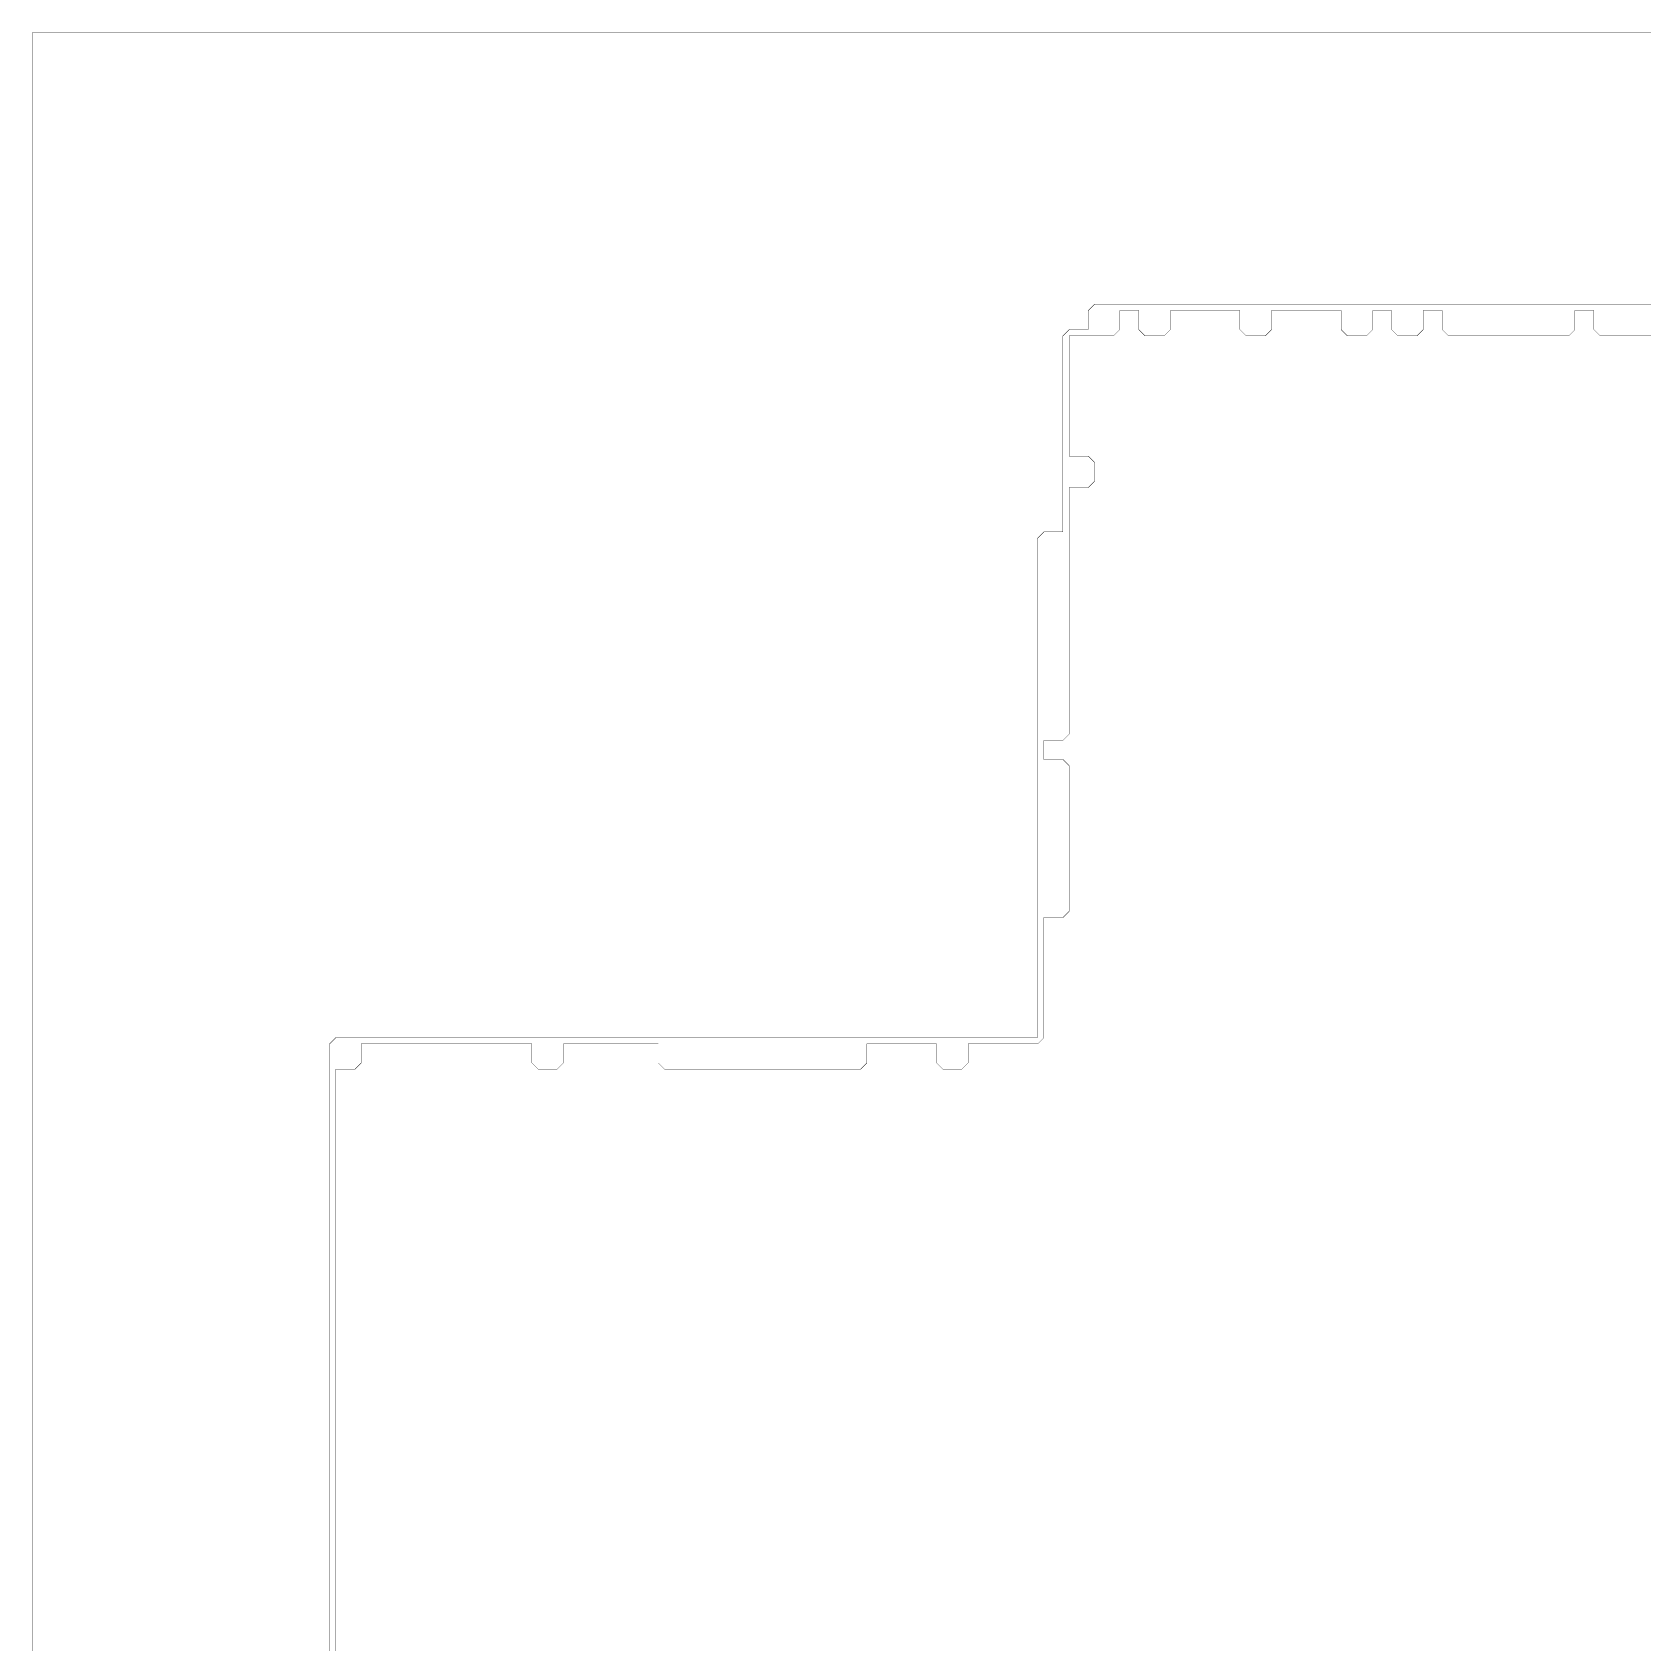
# Model space of a CAD drawing. Header units: metres. Extents: x 0 to 4990, y -4990 to 0.
# Drawn here: x 0 to 2495, y -2495 to 0 of the extents above; entities that cross this region are included whole.
import ezdxf

# ---------------------------------------------------------------- set-up
doc = ezdxf.new("R2010")
doc.units = ezdxf.units.M
doc.layers.add('conductor', color=1, linetype='Continuous')
doc.layers.add('substrate', color=5, linetype='Continuous')

msp = doc.modelspace()

# ---------------------------------------------------------------- linework, layer by layer
at = {"layer": 'conductor', "const_width": 0.5}
msp.add_lwpolyline([(2500, -468.75), (2490.234375, -468.75), (2480.46875, -468.75), (2470.703125, -468.75), (2460.9375, -468.75), (2451.171875, -468.75), (2441.40625, -468.75), (2431.640625, -468.75), (2421.875, -468.75), (2412.109375, -458.984375), (2412.109375, -449.21875), (2412.109375, -439.453125), (2412.109375, -429.6875), (2402.34375, -429.6875), (2392.578125, -429.6875), (2382.8125, -429.6875), (2382.8125, -439.453125), (2382.8125, -449.21875), (2382.8125, -458.984375), (2373.046875, -468.75), (2363.28125, -468.75), (2353.515625, -468.75), (2343.75, -468.75), (2333.984375, -468.75), (2324.21875, -468.75), (2314.453125, -468.75), (2304.6875, -468.75), (2294.921875, -468.75), (2285.15625, -468.75), (2275.390625, -468.75), (2265.625, -468.75), (2255.859375, -468.75), (2246.09375, -468.75), (2236.328125, -468.75), (2226.5625, -468.75), (2216.796875, -468.75), (2207.03125, -468.75), (2197.265625, -468.75), (2187.5, -468.75), (2177.734375, -458.984375), (2177.734375, -449.21875), (2177.734375, -439.453125), (2177.734375, -429.6875), (2167.96875, -429.6875), (2158.203125, -429.6875), (2148.4375, -429.6875), (2148.4375, -439.453125), (2148.4375, -449.21875), (2148.4375, -458.984375), (2138.671875, -468.75), (2128.90625, -468.75), (2119.140625, -468.75), (2109.375, -468.75), (2099.609375, -458.984375), (2099.609375, -449.21875), (2099.609375, -439.453125), (2099.609375, -429.6875), (2089.84375, -429.6875), (2080.078125, -429.6875), (2070.3125, -429.6875), (2070.3125, -439.453125), (2070.3125, -449.21875), (2070.3125, -458.984375), (2060.546875, -468.75), (2050.78125, -468.75), (2041.015625, -468.75), (2031.25, -468.75), (2021.484375, -458.984375), (2021.484375, -449.21875), (2021.484375, -439.453125), (2021.484375, -429.6875), (2011.71875, -429.6875), (2001.953125, -429.6875), (1992.1875, -429.6875), (1982.421875, -429.6875), (1972.65625, -429.6875), (1962.890625, -429.6875), (1953.125, -429.6875), (1943.359375, -429.6875), (1933.59375, -429.6875), (1923.828125, -429.6875), (1914.0625, -429.6875), (1914.0625, -439.453125), (1914.0625, -449.21875), (1914.0625, -458.984375), (1904.296875, -468.75), (1894.53125, -468.75), (1884.765625, -468.75), (1875, -468.75), (1865.234375, -458.984375), (1865.234375, -449.21875), (1865.234375, -439.453125), (1865.234375, -429.6875), (1855.46875, -429.6875), (1845.703125, -429.6875), (1835.9375, -429.6875), (1826.171875, -429.6875), (1816.40625, -429.6875), (1806.640625, -429.6875), (1796.875, -429.6875), (1787.109375, -429.6875), (1777.34375, -429.6875), (1767.578125, -429.6875), (1757.8125, -429.6875), (1757.8125, -439.453125), (1757.8125, -449.21875), (1757.8125, -458.984375), (1748.046875, -468.75), (1738.28125, -468.75), (1728.515625, -468.75), (1718.75, -468.75), (1708.984375, -458.984375), (1708.984375, -449.21875), (1708.984375, -439.453125), (1708.984375, -429.6875), (1699.21875, -429.6875), (1689.453125, -429.6875), (1679.6875, -429.6875), (1679.6875, -439.453125), (1679.6875, -449.21875), (1679.6875, -458.984375), (1669.921875, -468.75), (1660.15625, -468.75), (1650.390625, -468.75), (1640.625, -468.75), (1630.859375, -468.75), (1621.09375, -468.75), (1611.328125, -468.75), (1601.5625, -468.75), (1601.5625, -478.515625), (1601.5625, -488.28125), (1601.5625, -498.046875), (1601.5625, -507.8125), (1601.5625, -517.578125), (1601.5625, -527.34375), (1601.5625, -537.109375), (1601.5625, -546.875), (1601.5625, -556.640625), (1601.5625, -566.40625), (1601.5625, -576.171875), (1601.5625, -585.9375), (1601.5625, -595.703125), (1601.5625, -605.46875), (1601.5625, -615.234375), (1601.5625, -625), (1601.5625, -634.765625), (1601.5625, -644.53125), (1601.5625, -654.296875), (1611.328125, -654.296875), (1621.09375, -654.296875), (1630.859375, -654.296875), (1640.625, -664.0625), (1640.625, -673.828125), (1640.625, -683.59375), (1640.625, -693.359375), (1630.859375, -703.125), (1621.09375, -703.125), (1611.328125, -703.125), (1601.5625, -703.125), (1601.5625, -712.890625), (1601.5625, -722.65625), (1601.5625, -732.421875), (1601.5625, -742.1875), (1601.5625, -751.953125), (1601.5625, -761.71875), (1601.5625, -771.484375), (1601.5625, -781.25), (1601.5625, -791.015625), (1601.5625, -800.78125), (1601.5625, -810.546875), (1601.5625, -820.3125), (1601.5625, -830.078125), (1601.5625, -839.84375), (1601.5625, -849.609375), (1601.5625, -859.375), (1601.5625, -869.140625), (1601.5625, -878.90625), (1601.5625, -888.671875), (1601.5625, -898.4375), (1601.5625, -908.203125), (1601.5625, -917.96875), (1601.5625, -927.734375), (1601.5625, -937.5), (1601.5625, -947.265625), (1601.5625, -957.03125), (1601.5625, -966.796875), (1601.5625, -976.5625), (1601.5625, -986.328125), (1601.5625, -996.09375), (1601.5625, -1005.859375), (1601.5625, -1015.625), (1601.5625, -1025.390625), (1601.5625, -1035.15625), (1601.5625, -1044.921875), (1601.5625, -1054.6875), (1601.5625, -1064.453125), (1601.5625, -1074.21875), (1601.5625, -1083.984375), (1591.796875, -1093.75), (1582.03125, -1093.75), (1572.265625, -1093.75), (1562.5, -1093.75), (1562.5, -1103.515625), (1562.5, -1113.28125), (1562.5, -1123.046875), (1572.265625, -1123.046875), (1582.03125, -1123.046875), (1591.796875, -1123.046875), (1601.5625, -1132.8125), (1601.5625, -1142.578125), (1601.5625, -1152.34375), (1601.5625, -1162.109375), (1601.5625, -1171.875), (1601.5625, -1181.640625), (1601.5625, -1191.40625), (1601.5625, -1201.171875), (1601.5625, -1210.9375), (1601.5625, -1220.703125), (1601.5625, -1230.46875), (1601.5625, -1240.234375), (1601.5625, -1250), (1601.5625, -1259.765625), (1601.5625, -1269.53125), (1601.5625, -1279.296875), (1601.5625, -1289.0625), (1601.5625, -1298.828125), (1601.5625, -1308.59375), (1601.5625, -1318.359375), (1601.5625, -1328.125), (1601.5625, -1337.890625), (1601.5625, -1347.65625), (1601.5625, -1357.421875), (1591.796875, -1367.1875), (1582.03125, -1367.1875), (1572.265625, -1367.1875), (1562.5, -1367.1875), (1562.5, -1376.953125), (1562.5, -1386.71875), (1562.5, -1396.484375), (1562.5, -1406.25), (1562.5, -1416.015625), (1562.5, -1425.78125), (1562.5, -1435.546875), (1562.5, -1445.3125), (1562.5, -1455.078125), (1562.5, -1464.84375), (1562.5, -1474.609375), (1562.5, -1484.375), (1562.5, -1494.140625), (1562.5, -1503.90625), (1562.5, -1513.671875), (1562.5, -1523.4375), (1562.5, -1533.203125), (1562.5, -1542.96875), (1562.5, -1552.734375), (1552.734375, -1562.5), (1542.96875, -1562.5), (1533.203125, -1562.5), (1523.4375, -1562.5), (1513.671875, -1562.5), (1503.90625, -1562.5), (1494.140625, -1562.5), (1484.375, -1562.5), (1474.609375, -1562.5), (1464.84375, -1562.5), (1455.078125, -1562.5), (1445.3125, -1562.5), (1445.3125, -1572.265625), (1445.3125, -1582.03125), (1445.3125, -1591.796875), (1435.546875, -1601.5625), (1425.78125, -1601.5625), (1416.015625, -1601.5625), (1406.25, -1601.5625), (1396.484375, -1591.796875), (1396.484375, -1582.03125), (1396.484375, -1572.265625), (1396.484375, -1562.5), (1386.71875, -1562.5), (1376.953125, -1562.5), (1367.1875, -1562.5), (1357.421875, -1562.5), (1347.65625, -1562.5), (1337.890625, -1562.5), (1328.125, -1562.5), (1318.359375, -1562.5), (1308.59375, -1562.5), (1298.828125, -1562.5), (1289.0625, -1562.5), (1289.0625, -1572.265625), (1289.0625, -1582.03125), (1289.0625, -1591.796875), (1279.296875, -1601.5625), (1269.53125, -1601.5625), (1259.765625, -1601.5625), (1250, -1601.5625), (1240.234375, -1601.5625), (1230.46875, -1601.5625), (1220.703125, -1601.5625), (1210.9375, -1601.5625), (1201.171875, -1601.5625), (1191.40625, -1601.5625), (1181.640625, -1601.5625), (1171.875, -1601.5625), (1162.109375, -1601.5625), (1152.34375, -1601.5625), (1142.578125, -1601.5625), (1132.8125, -1601.5625), (1123.046875, -1601.5625), (1113.28125, -1601.5625), (1103.515625, -1601.5625), (1093.75, -1601.5625), (1083.984375, -1601.5625), (1074.21875, -1601.5625), (1064.453125, -1601.5625), (1054.6875, -1601.5625), (1044.921875, -1601.5625), (1035.15625, -1601.5625), (1025.390625, -1601.5625), (1015.625, -1601.5625), (1005.859375, -1601.5625), (996.09375, -1601.5625), (986.328125, -1601.5625), (976.5625, -1601.5625), (966.796875, -1591.796875), (966.796875, -1582.03125), (966.796875, -1572.265625), (966.796875, -1562.5), (957.03125, -1562.5), (947.265625, -1562.5), (937.5, -1562.5), (927.734375, -1562.5), (917.96875, -1562.5), (908.203125, -1562.5), (898.4375, -1562.5), (888.671875, -1562.5), (878.90625, -1562.5), (869.140625, -1562.5), (859.375, -1562.5), (849.609375, -1562.5), (839.84375, -1562.5), (830.078125, -1562.5), (820.3125, -1562.5), (820.3125, -1572.265625), (820.3125, -1582.03125), (820.3125, -1591.796875), (810.546875, -1601.5625), (800.78125, -1601.5625), (791.015625, -1601.5625), (781.25, -1601.5625), (771.484375, -1591.796875), (771.484375, -1582.03125), (771.484375, -1572.265625), (771.484375, -1562.5), (761.71875, -1562.5), (751.953125, -1562.5), (742.1875, -1562.5), (732.421875, -1562.5), (722.65625, -1562.5), (712.890625, -1562.5), (703.125, -1562.5), (693.359375, -1562.5), (683.59375, -1562.5), (673.828125, -1562.5), (664.0625, -1562.5), (654.296875, -1562.5), (644.53125, -1562.5), (634.765625, -1562.5), (625, -1562.5), (615.234375, -1562.5), (605.46875, -1562.5), (595.703125, -1562.5), (585.9375, -1562.5), (576.171875, -1562.5), (566.40625, -1562.5), (556.640625, -1562.5), (546.875, -1562.5), (537.109375, -1562.5), (527.34375, -1562.5), (517.578125, -1562.5), (507.8125, -1562.5), (507.8125, -1572.265625), (507.8125, -1582.03125), (507.8125, -1591.796875), (498.046875, -1601.5625), (488.28125, -1601.5625), (478.515625, -1601.5625), (468.75, -1601.5625), (468.75, -1611.328125), (468.75, -1621.09375), (468.75, -1630.859375), (468.75, -1640.625), (468.75, -1650.390625), (468.75, -1660.15625), (468.75, -1669.921875), (468.75, -1679.6875), (468.75, -1689.453125), (468.75, -1699.21875), (468.75, -1708.984375), (468.75, -1718.75), (468.75, -1728.515625), (468.75, -1738.28125), (468.75, -1748.046875), (468.75, -1757.8125), (468.75, -1767.578125), (468.75, -1777.34375), (468.75, -1787.109375), (468.75, -1796.875), (468.75, -1806.640625), (468.75, -1816.40625), (468.75, -1826.171875), (468.75, -1835.9375), (468.75, -1845.703125), (468.75, -1855.46875), (468.75, -1865.234375), (468.75, -1875), (468.75, -1884.765625), (468.75, -1894.53125), (468.75, -1904.296875), (468.75, -1914.0625), (468.75, -1923.828125), (468.75, -1933.59375), (468.75, -1943.359375), (468.75, -1953.125), (468.75, -1962.890625), (468.75, -1972.65625), (468.75, -1982.421875), (468.75, -1992.1875), (468.75, -2001.953125), (468.75, -2011.71875), (468.75, -2021.484375), (468.75, -2031.25), (468.75, -2041.015625), (468.75, -2050.78125), (468.75, -2060.546875), (468.75, -2070.3125), (468.75, -2080.078125), (468.75, -2089.84375), (468.75, -2099.609375), (468.75, -2109.375), (468.75, -2119.140625), (468.75, -2128.90625), (468.75, -2138.671875), (468.75, -2148.4375), (468.75, -2158.203125), (468.75, -2167.96875), (468.75, -2177.734375), (468.75, -2187.5), (468.75, -2197.265625), (468.75, -2207.03125), (468.75, -2216.796875), (468.75, -2226.5625), (468.75, -2236.328125), (468.75, -2246.09375), (468.75, -2255.859375), (468.75, -2265.625), (468.75, -2275.390625), (468.75, -2285.15625), (468.75, -2294.921875), (468.75, -2304.6875), (468.75, -2314.453125), (468.75, -2324.21875), (468.75, -2333.984375), (468.75, -2343.75), (468.75, -2353.515625), (468.75, -2363.28125), (468.75, -2373.046875), (468.75, -2382.8125), (468.75, -2392.578125), (468.75, -2402.34375), (468.75, -2412.109375), (468.75, -2421.875), (468.75, -2431.640625), (468.75, -2441.40625), (468.75, -2451.171875), (468.75, -2460.9375), (468.75, -2470.703125), (468.75, -2480.46875), (468.75, -2490.234375), (468.75, -2500)], dxfattribs=at)
at = {"layer": 'substrate', "const_width": 0.5}
for points in [[(2500, 0), (2490.234375, 0), (2480.46875, 0), (2470.703125, 0), (2460.9375, 0), (2451.171875, 0), (2441.40625, 0), (2431.640625, 0), (2421.875, 0), (2412.109375, 0), (2402.34375, 0), (2392.578125, 0), (2382.8125, 0), (2373.046875, 0), (2363.28125, 0), (2353.515625, 0), (2343.75, 0), (2333.984375, 0), (2324.21875, 0), (2314.453125, 0), (2304.6875, 0), (2294.921875, 0), (2285.15625, 0), (2275.390625, 0), (2265.625, 0), (2255.859375, 0), (2246.09375, 0), (2236.328125, 0), (2226.5625, 0), (2216.796875, 0), (2207.03125, 0), (2197.265625, 0), (2187.5, 0), (2177.734375, 0), (2167.96875, 0), (2158.203125, 0), (2148.4375, 0), (2138.671875, 0), (2128.90625, 0), (2119.140625, 0), (2109.375, 0), (2099.609375, 0), (2089.84375, 0), (2080.078125, 0), (2070.3125, 0), (2060.546875, 0), (2050.78125, 0), (2041.015625, 0), (2031.25, 0), (2021.484375, 0), (2011.71875, 0), (2001.953125, 0), (1992.1875, 0), (1982.421875, 0), (1972.65625, 0), (1962.890625, 0), (1953.125, 0), (1943.359375, 0), (1933.59375, 0), (1923.828125, 0), (1914.0625, 0), (1904.296875, 0), (1894.53125, 0), (1884.765625, 0), (1875, 0), (1865.234375, 0), (1855.46875, 0), (1845.703125, 0), (1835.9375, 0), (1826.171875, 0), (1816.40625, 0), (1806.640625, 0), (1796.875, 0), (1787.109375, 0), (1777.34375, 0), (1767.578125, 0), (1757.8125, 0), (1748.046875, 0), (1738.28125, 0), (1728.515625, 0), (1718.75, 0), (1708.984375, 0), (1699.21875, 0), (1689.453125, 0), (1679.6875, 0), (1669.921875, 0), (1660.15625, 0), (1650.390625, 0), (1640.625, 0), (1630.859375, 0), (1621.09375, 0), (1611.328125, 0), (1601.5625, 0), (1591.796875, 0), (1582.03125, 0), (1572.265625, 0), (1562.5, 0), (1552.734375, 0), (1542.96875, 0), (1533.203125, 0), (1523.4375, 0), (1513.671875, 0), (1503.90625, 0), (1494.140625, 0), (1484.375, 0), (1474.609375, 0), (1464.84375, 0), (1455.078125, 0), (1445.3125, 0), (1435.546875, 0), (1425.78125, 0), (1416.015625, 0), (1406.25, 0), (1396.484375, 0), (1386.71875, 0), (1376.953125, 0), (1367.1875, 0), (1357.421875, 0), (1347.65625, 0), (1337.890625, 0), (1328.125, 0), (1318.359375, 0), (1308.59375, 0), (1298.828125, 0), (1289.0625, 0), (1279.296875, 0), (1269.53125, 0), (1259.765625, 0), (1250, 0), (1240.234375, 0), (1230.46875, 0), (1220.703125, 0), (1210.9375, 0), (1201.171875, 0), (1191.40625, 0), (1181.640625, 0), (1171.875, 0), (1162.109375, 0), (1152.34375, 0), (1142.578125, 0), (1132.8125, 0), (1123.046875, 0), (1113.28125, 0), (1103.515625, 0), (1093.75, 0), (1083.984375, 0), (1074.21875, 0), (1064.453125, 0), (1054.6875, 0), (1044.921875, 0), (1035.15625, 0), (1025.390625, 0), (1015.625, 0), (1005.859375, 0), (996.09375, 0), (986.328125, 0), (976.5625, 0), (966.796875, 0), (957.03125, 0), (947.265625, 0), (937.5, 0), (927.734375, 0), (917.96875, 0), (908.203125, 0), (898.4375, 0), (888.671875, 0), (878.90625, 0), (869.140625, 0), (859.375, 0), (849.609375, 0), (839.84375, 0), (830.078125, 0), (820.3125, 0), (810.546875, 0), (800.78125, 0), (791.015625, 0), (781.25, 0), (771.484375, 0), (761.71875, 0), (751.953125, 0), (742.1875, 0), (732.421875, 0), (722.65625, 0), (712.890625, 0), (703.125, 0), (693.359375, 0), (683.59375, 0), (673.828125, 0), (664.0625, 0), (654.296875, 0), (644.53125, 0), (634.765625, 0), (625, 0), (615.234375, 0), (605.46875, 0), (595.703125, 0), (585.9375, 0), (576.171875, 0), (566.40625, 0), (556.640625, 0), (546.875, 0), (537.109375, 0), (527.34375, 0), (517.578125, 0), (507.8125, 0), (498.046875, 0), (488.28125, 0), (478.515625, 0), (468.75, 0), (458.984375, 0), (449.21875, 0), (439.453125, 0), (429.6875, 0), (419.921875, 0), (410.15625, 0), (400.390625, 0), (390.625, 0), (380.859375, 0), (371.09375, 0), (361.328125, 0), (351.5625, 0), (341.796875, 0), (332.03125, 0), (322.265625, 0), (312.5, 0), (302.734375, 0), (292.96875, 0), (283.203125, 0), (273.4375, 0), (263.671875, 0), (253.90625, 0), (244.140625, 0), (234.375, 0), (224.609375, 0), (214.84375, 0), (205.078125, 0), (195.3125, 0), (185.546875, 0), (175.78125, 0), (166.015625, 0), (156.25, 0), (146.484375, 0), (136.71875, 0), (126.953125, 0), (117.1875, 0), (107.421875, 0), (97.65625, 0), (87.890625, 0), (78.125, 0), (68.359375, 0), (58.59375, 0), (48.828125, 0), (39.0625, 0), (29.296875, 0), (19.53125, 0), (9.765625, 0), (0, 0), (0, -9.765625), (0, -19.53125), (0, -29.296875), (0, -39.0625), (0, -48.828125), (0, -58.59375), (0, -68.359375), (0, -78.125), (0, -87.890625), (0, -97.65625), (0, -107.421875), (0, -117.1875), (0, -126.953125), (0, -136.71875), (0, -146.484375), (0, -156.25), (0, -166.015625), (0, -175.78125), (0, -185.546875), (0, -195.3125), (0, -205.078125), (0, -214.84375), (0, -224.609375), (0, -234.375), (0, -244.140625), (0, -253.90625), (0, -263.671875), (0, -273.4375), (0, -283.203125), (0, -292.96875), (0, -302.734375), (0, -312.5), (0, -322.265625), (0, -332.03125), (0, -341.796875), (0, -351.5625), (0, -361.328125), (0, -371.09375), (0, -380.859375), (0, -390.625), (0, -400.390625), (0, -410.15625), (0, -419.921875), (0, -429.6875), (0, -439.453125), (0, -449.21875), (0, -458.984375), (0, -468.75), (0, -478.515625), (0, -488.28125), (0, -498.046875), (0, -507.8125), (0, -517.578125), (0, -527.34375), (0, -537.109375), (0, -546.875), (0, -556.640625), (0, -566.40625), (0, -576.171875), (0, -585.9375), (0, -595.703125), (0, -605.46875), (0, -615.234375), (0, -625), (0, -634.765625), (0, -644.53125), (0, -654.296875), (0, -664.0625), (0, -673.828125), (0, -683.59375), (0, -693.359375), (0, -703.125), (0, -712.890625), (0, -722.65625), (0, -732.421875), (0, -742.1875), (0, -751.953125), (0, -761.71875), (0, -771.484375), (0, -781.25), (0, -791.015625), (0, -800.78125), (0, -810.546875), (0, -820.3125), (0, -830.078125), (0, -839.84375), (0, -849.609375), (0, -859.375), (0, -869.140625), (0, -878.90625), (0, -888.671875), (0, -898.4375), (0, -908.203125), (0, -917.96875), (0, -927.734375), (0, -937.5), (0, -947.265625), (0, -957.03125), (0, -966.796875), (0, -976.5625), (0, -986.328125), (0, -996.09375), (0, -1005.859375), (0, -1015.625), (0, -1025.390625), (0, -1035.15625), (0, -1044.921875), (0, -1054.6875), (0, -1064.453125), (0, -1074.21875), (0, -1083.984375), (0, -1093.75), (0, -1103.515625), (0, -1113.28125), (0, -1123.046875), (0, -1132.8125), (0, -1142.578125), (0, -1152.34375), (0, -1162.109375), (0, -1171.875), (0, -1181.640625), (0, -1191.40625), (0, -1201.171875), (0, -1210.9375), (0, -1220.703125), (0, -1230.46875), (0, -1240.234375), (0, -1250), (0, -1259.765625), (0, -1269.53125), (0, -1279.296875), (0, -1289.0625), (0, -1298.828125), (0, -1308.59375), (0, -1318.359375), (0, -1328.125), (0, -1337.890625), (0, -1347.65625), (0, -1357.421875), (0, -1367.1875), (0, -1376.953125), (0, -1386.71875), (0, -1396.484375), (0, -1406.25), (0, -1416.015625), (0, -1425.78125), (0, -1435.546875), (0, -1445.3125), (0, -1455.078125), (0, -1464.84375), (0, -1474.609375), (0, -1484.375), (0, -1494.140625), (0, -1503.90625), (0, -1513.671875), (0, -1523.4375), (0, -1533.203125), (0, -1542.96875), (0, -1552.734375), (0, -1562.5), (0, -1572.265625), (0, -1582.03125), (0, -1591.796875), (0, -1601.5625), (0, -1611.328125), (0, -1621.09375), (0, -1630.859375), (0, -1640.625), (0, -1650.390625), (0, -1660.15625), (0, -1669.921875), (0, -1679.6875), (0, -1689.453125), (0, -1699.21875), (0, -1708.984375), (0, -1718.75), (0, -1728.515625), (0, -1738.28125), (0, -1748.046875), (0, -1757.8125), (0, -1767.578125), (0, -1777.34375), (0, -1787.109375), (0, -1796.875), (0, -1806.640625), (0, -1816.40625), (0, -1826.171875), (0, -1835.9375), (0, -1845.703125), (0, -1855.46875), (0, -1865.234375), (0, -1875), (0, -1884.765625), (0, -1894.53125), (0, -1904.296875), (0, -1914.0625), (0, -1923.828125), (0, -1933.59375), (0, -1943.359375), (0, -1953.125), (0, -1962.890625), (0, -1972.65625), (0, -1982.421875), (0, -1992.1875), (0, -2001.953125), (0, -2011.71875), (0, -2021.484375), (0, -2031.25), (0, -2041.015625), (0, -2050.78125), (0, -2060.546875), (0, -2070.3125), (0, -2080.078125), (0, -2089.84375), (0, -2099.609375), (0, -2109.375), (0, -2119.140625), (0, -2128.90625), (0, -2138.671875), (0, -2148.4375), (0, -2158.203125), (0, -2167.96875), (0, -2177.734375), (0, -2187.5), (0, -2197.265625), (0, -2207.03125), (0, -2216.796875), (0, -2226.5625), (0, -2236.328125), (0, -2246.09375), (0, -2255.859375), (0, -2265.625), (0, -2275.390625), (0, -2285.15625), (0, -2294.921875), (0, -2304.6875), (0, -2314.453125), (0, -2324.21875), (0, -2333.984375), (0, -2343.75), (0, -2353.515625), (0, -2363.28125), (0, -2373.046875), (0, -2382.8125), (0, -2392.578125), (0, -2402.34375), (0, -2412.109375), (0, -2421.875), (0, -2431.640625), (0, -2441.40625), (0, -2451.171875), (0, -2460.9375), (0, -2470.703125), (0, -2480.46875), (0, -2490.234375), (0, -2500)], [(458.984375, -2500), (458.984375, -2490.234375), (458.984375, -2480.46875), (458.984375, -2470.703125), (458.984375, -2460.9375), (458.984375, -2451.171875), (458.984375, -2441.40625), (458.984375, -2431.640625), (458.984375, -2421.875), (458.984375, -2412.109375), (458.984375, -2402.34375), (458.984375, -2392.578125), (458.984375, -2382.8125), (458.984375, -2373.046875), (458.984375, -2363.28125), (458.984375, -2353.515625), (458.984375, -2343.75), (458.984375, -2333.984375), (458.984375, -2324.21875), (458.984375, -2314.453125), (458.984375, -2304.6875), (458.984375, -2294.921875), (458.984375, -2285.15625), (458.984375, -2275.390625), (458.984375, -2265.625), (458.984375, -2255.859375), (458.984375, -2246.09375), (458.984375, -2236.328125), (458.984375, -2226.5625), (458.984375, -2216.796875), (458.984375, -2207.03125), (458.984375, -2197.265625), (458.984375, -2187.5), (458.984375, -2177.734375), (458.984375, -2167.96875), (458.984375, -2158.203125), (458.984375, -2148.4375), (458.984375, -2138.671875), (458.984375, -2128.90625), (458.984375, -2119.140625), (458.984375, -2109.375), (458.984375, -2099.609375), (458.984375, -2089.84375), (458.984375, -2080.078125), (458.984375, -2070.3125), (458.984375, -2060.546875), (458.984375, -2050.78125), (458.984375, -2041.015625), (458.984375, -2031.25), (458.984375, -2021.484375), (458.984375, -2011.71875), (458.984375, -2001.953125), (458.984375, -1992.1875), (458.984375, -1982.421875), (458.984375, -1972.65625), (458.984375, -1962.890625), (458.984375, -1953.125), (458.984375, -1943.359375), (458.984375, -1933.59375), (458.984375, -1923.828125), (458.984375, -1914.0625), (458.984375, -1904.296875), (458.984375, -1894.53125), (458.984375, -1884.765625), (458.984375, -1875), (458.984375, -1865.234375), (458.984375, -1855.46875), (458.984375, -1845.703125), (458.984375, -1835.9375), (458.984375, -1826.171875), (458.984375, -1816.40625), (458.984375, -1806.640625), (458.984375, -1796.875), (458.984375, -1787.109375), (458.984375, -1777.34375), (458.984375, -1767.578125), (458.984375, -1757.8125), (458.984375, -1748.046875), (458.984375, -1738.28125), (458.984375, -1728.515625), (458.984375, -1718.75), (458.984375, -1708.984375), (458.984375, -1699.21875), (458.984375, -1689.453125), (458.984375, -1679.6875), (458.984375, -1669.921875), (458.984375, -1660.15625), (458.984375, -1650.390625), (458.984375, -1640.625), (458.984375, -1630.859375), (458.984375, -1621.09375), (458.984375, -1611.328125), (458.984375, -1601.5625), (458.984375, -1591.796875), (458.984375, -1582.03125), (458.984375, -1572.265625), (458.984375, -1562.5), (468.75, -1552.734375), (478.515625, -1552.734375), (488.28125, -1552.734375), (498.046875, -1552.734375), (507.8125, -1552.734375), (517.578125, -1552.734375), (527.34375, -1552.734375), (537.109375, -1552.734375), (546.875, -1552.734375), (556.640625, -1552.734375), (566.40625, -1552.734375), (576.171875, -1552.734375), (585.9375, -1552.734375), (595.703125, -1552.734375), (605.46875, -1552.734375), (615.234375, -1552.734375), (625, -1552.734375), (634.765625, -1552.734375), (644.53125, -1552.734375), (654.296875, -1552.734375), (664.0625, -1552.734375), (673.828125, -1552.734375), (683.59375, -1552.734375), (693.359375, -1552.734375), (703.125, -1552.734375), (712.890625, -1552.734375), (722.65625, -1552.734375), (732.421875, -1552.734375), (742.1875, -1552.734375), (751.953125, -1552.734375), (761.71875, -1552.734375), (771.484375, -1552.734375), (781.25, -1552.734375), (791.015625, -1552.734375), (800.78125, -1552.734375), (810.546875, -1552.734375), (820.3125, -1552.734375), (830.078125, -1552.734375), (839.84375, -1552.734375), (849.609375, -1552.734375), (859.375, -1552.734375), (869.140625, -1552.734375), (878.90625, -1552.734375), (888.671875, -1552.734375), (898.4375, -1552.734375), (908.203125, -1552.734375), (917.96875, -1552.734375), (927.734375, -1552.734375), (937.5, -1552.734375), (947.265625, -1552.734375), (957.03125, -1552.734375), (966.796875, -1552.734375), (976.5625, -1552.734375), (986.328125, -1552.734375), (996.09375, -1552.734375), (1005.859375, -1552.734375), (1015.625, -1552.734375), (1025.390625, -1552.734375), (1035.15625, -1552.734375), (1044.921875, -1552.734375), (1054.6875, -1552.734375), (1064.453125, -1552.734375), (1074.21875, -1552.734375), (1083.984375, -1552.734375), (1093.75, -1552.734375), (1103.515625, -1552.734375), (1113.28125, -1552.734375), (1123.046875, -1552.734375), (1132.8125, -1552.734375), (1142.578125, -1552.734375), (1152.34375, -1552.734375), (1162.109375, -1552.734375), (1171.875, -1552.734375), (1181.640625, -1552.734375), (1191.40625, -1552.734375), (1201.171875, -1552.734375), (1210.9375, -1552.734375), (1220.703125, -1552.734375), (1230.46875, -1552.734375), (1240.234375, -1552.734375), (1250, -1552.734375), (1259.765625, -1552.734375), (1269.53125, -1552.734375), (1279.296875, -1552.734375), (1289.0625, -1552.734375), (1298.828125, -1552.734375), (1308.59375, -1552.734375), (1318.359375, -1552.734375), (1328.125, -1552.734375), (1337.890625, -1552.734375), (1347.65625, -1552.734375), (1357.421875, -1552.734375), (1367.1875, -1552.734375), (1376.953125, -1552.734375), (1386.71875, -1552.734375), (1396.484375, -1552.734375), (1406.25, -1552.734375), (1416.015625, -1552.734375), (1425.78125, -1552.734375), (1435.546875, -1552.734375), (1445.3125, -1552.734375), (1455.078125, -1552.734375), (1464.84375, -1552.734375), (1474.609375, -1552.734375), (1484.375, -1552.734375), (1494.140625, -1552.734375), (1503.90625, -1552.734375), (1513.671875, -1552.734375), (1523.4375, -1552.734375), (1533.203125, -1552.734375), (1542.96875, -1552.734375), (1552.734375, -1552.734375), (1552.734375, -1542.96875), (1552.734375, -1533.203125), (1552.734375, -1523.4375), (1552.734375, -1513.671875), (1552.734375, -1503.90625), (1552.734375, -1494.140625), (1552.734375, -1484.375), (1552.734375, -1474.609375), (1552.734375, -1464.84375), (1552.734375, -1455.078125), (1552.734375, -1445.3125), (1552.734375, -1435.546875), (1552.734375, -1425.78125), (1552.734375, -1416.015625), (1552.734375, -1406.25), (1552.734375, -1396.484375), (1552.734375, -1386.71875), (1552.734375, -1376.953125), (1552.734375, -1367.1875), (1552.734375, -1357.421875), (1552.734375, -1347.65625), (1552.734375, -1337.890625), (1552.734375, -1328.125), (1552.734375, -1318.359375), (1552.734375, -1308.59375), (1552.734375, -1298.828125), (1552.734375, -1289.0625), (1552.734375, -1279.296875), (1552.734375, -1269.53125), (1552.734375, -1259.765625), (1552.734375, -1250), (1552.734375, -1240.234375), (1552.734375, -1230.46875), (1552.734375, -1220.703125), (1552.734375, -1210.9375), (1552.734375, -1201.171875), (1552.734375, -1191.40625), (1552.734375, -1181.640625), (1552.734375, -1171.875), (1552.734375, -1162.109375), (1552.734375, -1152.34375), (1552.734375, -1142.578125), (1552.734375, -1132.8125), (1552.734375, -1123.046875), (1552.734375, -1113.28125), (1552.734375, -1103.515625), (1552.734375, -1093.75), (1552.734375, -1083.984375), (1552.734375, -1074.21875), (1552.734375, -1064.453125), (1552.734375, -1054.6875), (1552.734375, -1044.921875), (1552.734375, -1035.15625), (1552.734375, -1025.390625), (1552.734375, -1015.625), (1552.734375, -1005.859375), (1552.734375, -996.09375), (1552.734375, -986.328125), (1552.734375, -976.5625), (1552.734375, -966.796875), (1552.734375, -957.03125), (1552.734375, -947.265625), (1552.734375, -937.5), (1552.734375, -927.734375), (1552.734375, -917.96875), (1552.734375, -908.203125), (1552.734375, -898.4375), (1552.734375, -888.671875), (1552.734375, -878.90625), (1552.734375, -869.140625), (1552.734375, -859.375), (1552.734375, -849.609375), (1552.734375, -839.84375), (1552.734375, -830.078125), (1552.734375, -820.3125), (1552.734375, -810.546875), (1552.734375, -800.78125), (1552.734375, -791.015625), (1552.734375, -781.25), (1562.5, -771.484375), (1572.265625, -771.484375), (1582.03125, -771.484375), (1591.796875, -771.484375), (1591.796875, -761.71875), (1591.796875, -751.953125), (1591.796875, -742.1875), (1591.796875, -732.421875), (1591.796875, -722.65625), (1591.796875, -712.890625), (1591.796875, -703.125), (1591.796875, -693.359375), (1591.796875, -683.59375), (1591.796875, -673.828125), (1591.796875, -664.0625), (1591.796875, -654.296875), (1591.796875, -644.53125), (1591.796875, -634.765625), (1591.796875, -625), (1591.796875, -615.234375), (1591.796875, -605.46875), (1591.796875, -595.703125), (1591.796875, -585.9375), (1591.796875, -576.171875), (1591.796875, -566.40625), (1591.796875, -556.640625), (1591.796875, -546.875), (1591.796875, -537.109375), (1591.796875, -527.34375), (1591.796875, -517.578125), (1591.796875, -507.8125), (1591.796875, -498.046875), (1591.796875, -488.28125), (1591.796875, -478.515625), (1591.796875, -468.75), (1601.5625, -458.984375), (1611.328125, -458.984375), (1621.09375, -458.984375), (1630.859375, -458.984375), (1630.859375, -449.21875), (1630.859375, -439.453125), (1630.859375, -429.6875), (1640.625, -419.921875), (1650.390625, -419.921875), (1660.15625, -419.921875), (1669.921875, -419.921875), (1679.6875, -419.921875), (1689.453125, -419.921875), (1699.21875, -419.921875), (1708.984375, -419.921875), (1718.75, -419.921875), (1728.515625, -419.921875), (1738.28125, -419.921875), (1748.046875, -419.921875), (1757.8125, -419.921875), (1767.578125, -419.921875), (1777.34375, -419.921875), (1787.109375, -419.921875), (1796.875, -419.921875), (1806.640625, -419.921875), (1816.40625, -419.921875), (1826.171875, -419.921875), (1835.9375, -419.921875), (1845.703125, -419.921875), (1855.46875, -419.921875), (1865.234375, -419.921875), (1875, -419.921875), (1884.765625, -419.921875), (1894.53125, -419.921875), (1904.296875, -419.921875), (1914.0625, -419.921875), (1923.828125, -419.921875), (1933.59375, -419.921875), (1943.359375, -419.921875), (1953.125, -419.921875), (1962.890625, -419.921875), (1972.65625, -419.921875), (1982.421875, -419.921875), (1992.1875, -419.921875), (2001.953125, -419.921875), (2011.71875, -419.921875), (2021.484375, -419.921875), (2031.25, -419.921875), (2041.015625, -419.921875), (2050.78125, -419.921875), (2060.546875, -419.921875), (2070.3125, -419.921875), (2080.078125, -419.921875), (2089.84375, -419.921875), (2099.609375, -419.921875), (2109.375, -419.921875), (2119.140625, -419.921875), (2128.90625, -419.921875), (2138.671875, -419.921875), (2148.4375, -419.921875), (2158.203125, -419.921875), (2167.96875, -419.921875), (2177.734375, -419.921875), (2187.5, -419.921875), (2197.265625, -419.921875), (2207.03125, -419.921875), (2216.796875, -419.921875), (2226.5625, -419.921875), (2236.328125, -419.921875), (2246.09375, -419.921875), (2255.859375, -419.921875), (2265.625, -419.921875), (2275.390625, -419.921875), (2285.15625, -419.921875), (2294.921875, -419.921875), (2304.6875, -419.921875), (2314.453125, -419.921875), (2324.21875, -419.921875), (2333.984375, -419.921875), (2343.75, -419.921875), (2353.515625, -419.921875), (2363.28125, -419.921875), (2373.046875, -419.921875), (2382.8125, -419.921875), (2392.578125, -419.921875), (2402.34375, -419.921875), (2412.109375, -419.921875), (2421.875, -419.921875), (2431.640625, -419.921875), (2441.40625, -419.921875), (2451.171875, -419.921875), (2460.9375, -419.921875), (2470.703125, -419.921875), (2480.46875, -419.921875), (2490.234375, -419.921875), (2500, -419.921875)]]:
    msp.add_lwpolyline(points, dxfattribs=at)

doc.saveas('drawing.dxf')
